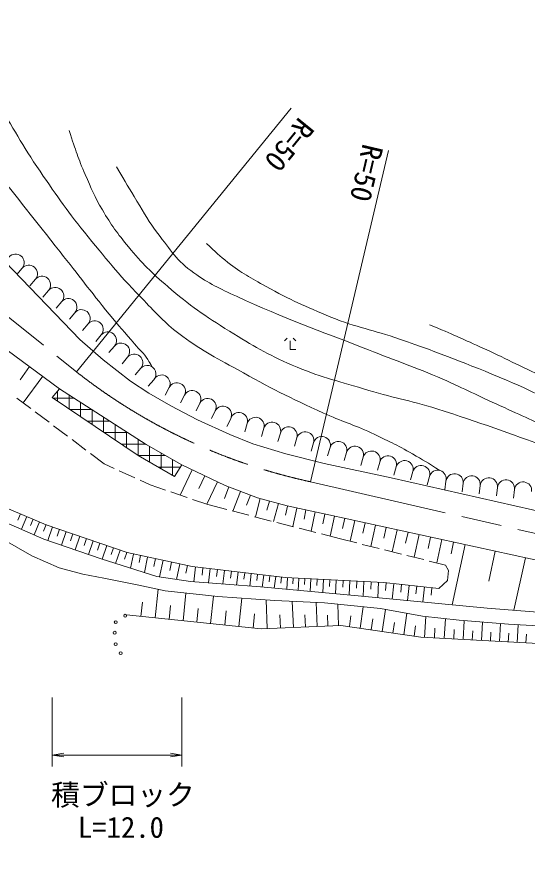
# Model space of a CAD drawing. Units: millimetres at full size, sheet at 1:1000; details may follow other scales. Extents: x 40000 to 680000, y 20000 to 380000.
# Drawn here: x 189297 to 233686, y 246200 to 319216 of the extents above; entities that cross this region are included whole.
import ezdxf
from ezdxf.enums import TextEntityAlignment as Align

# ---------------------------------------------------------------- set-up
doc = ezdxf.new("R2010")
doc.units = ezdxf.units.MM
doc.header["$LTSCALE"] = 1000
doc.linetypes.add('CHAIN', pattern=[18.5, 12, -1.5, 3.5, -1.5])
for name, color, linetype, lineweight in [('M-BGD', 7, 'Continuous', 13), ('M-BMK', 2, 'CHAIN', 13), ('M-STR-HTXT', 7, 'Continuous', 13)]:
    doc.layers.add(name, color=color, linetype=linetype, lineweight=lineweight)
doc.styles.add('ＭＳ ゴシック', font='')
doc.styles.get('ＭＳ ゴシック').set_extended_font_data('MS Gothic')

# ---------------------------------------------------------------- blocks, each defined once
blk = doc.blocks.new('open_arrow')
at = {"color": 0, "linetype": 'Continuous', "lineweight": -2}
blk.add_lwpolyline([(7.5, 1.25), (0, 0), (7.5, -1.25)], dxfattribs=at)

msp = doc.modelspace()

# ---------------------------------------------------------------- hatches: boundary and pattern name
at = {"layer": 'M-BGD'}
h = msp.add_hatch(dxfattribs=at)
h.set_pattern_fill('USER', color=256, style=0, pattern_type=2)
h.set_pattern_definition([(360, (199845, 281042), (0, 1000), []), (90, (199845, 281042), (-1000, 0), [])])
h.paths.add_polyline_path([(199845, 281042), (203023, 279242), (203654, 280239), (200554, 282000), (193016, 286868), (192383, 286089)])

# ---------------------------------------------------------------- linework, layer by layer
for p, q in [((189765, 297347), (189312, 296810)), ((190912, 296380), (190428, 295806)), ((192058, 295412), (191575, 294839)), ((193205, 294445), (192721, 293872)), ((194351, 293478), (193868, 292905)), ((195498, 292511), (195014, 291937)), ((196644, 291543), (196161, 290970)), ((212819, 291270), (212569, 291020)), ((213069, 290270), (213069, 291020)), ((213569, 291020), (213319, 291270)), ((197791, 290576), (197307, 290003)), ((213569, 290270), (213069, 290270)), ((198937, 289609), (198454, 289036)), ((190416, 288784), (189577, 287645)), ((200084, 288642), (199600, 288068)), ((191555, 287945), (189857, 285641)), ((201208, 287649), (200712, 287087)), ((202546, 286971), (202207, 286302)), ((203884, 286292), (203545, 285623)), ((189311, 286053), (190508, 285149)), ((205222, 285614), (204883, 284945)), ((190907, 284848), (192104, 283944)), ((206560, 284936), (206221, 284267)), ((207898, 284257), (207558, 283588)), ((192503, 283642), (193700, 282738)), ((209338, 283839), (209129, 283118)), ((210778, 283420), (210569, 282700)), ((212219, 283001), (212009, 282281)), ((213659, 282583), (213450, 281862)), ((194099, 282437), (195296, 281533)), ((215099, 282164), (214890, 281444)), ((195695, 281231), (196886, 280332)), ((216540, 281745), (216330, 281025)), ((217980, 281326), (217771, 280606)), ((219421, 280908), (219211, 280187)), ((220861, 280489), (220652, 279769)), ((196886, 280332), (197753, 279935)), ((198207, 279728), (199572, 279104)), ((204556, 279808), (203502, 277605)), ((222301, 280070), (222092, 279350)), ((223742, 279652), (223532, 278931)), ((205657, 279281), (205131, 278180)), ((225182, 279233), (224973, 278513)), ((200026, 278896), (200893, 278500)), ((200893, 278500), (202215, 278047)), ((206759, 278754), (205828, 276808)), ((207743, 278316), (207360, 277307)), ((226622, 278814), (226533, 278069)), ((228112, 278635), (228022, 277891)), ((229601, 278456), (229512, 277712)), ((231090, 278277), (231001, 277533)), ((202688, 277885), (204107, 277398)), ((208752, 277932), (208099, 276216)), ((209610, 277606), (209284, 276748)), ((232580, 278098), (232490, 277354)), ((204580, 277236), (205901, 276783)), ((205901, 276783), (207553, 276357)), ((210475, 277302), (210042, 275714)), ((211269, 277085), (211053, 276291)), ((212063, 276869), (211636, 275303)), ((208037, 276232), (209490, 275857)), ((212847, 276657), (212678, 275863)), ((213640, 276488), (213297, 274874)), ((214447, 276316), (214276, 275509)), ((215254, 276144), (214896, 274462)), ((189628, 275974), (189398, 275427)), ((190175, 275743), (189708, 274636)), ((190729, 275510), (190495, 274956)), ((191282, 275276), (190809, 274156)), ((209974, 275732), (211426, 275357)), ((216096, 275965), (215917, 275124)), ((216937, 275784), (216555, 274033)), ((217812, 275593), (217621, 274718)), ((218687, 275402), (218292, 273592)), ((191842, 275040), (191606, 274480)), ((192416, 274841), (192010, 273665)), ((193004, 274638), (192801, 274050)), ((211910, 275232), (213363, 274857)), ((213847, 274732), (215299, 274357)), ((219592, 275205), (219395, 274300)), ((220497, 275007), (220091, 273142)), ((221430, 274804), (221226, 273872)), ((222362, 274601), (221943, 272679)), ((193592, 274435), (193186, 273260)), ((194180, 274232), (193977, 273644)), ((194767, 274029), (194361, 272854)), ((195354, 273826), (195151, 273239)), ((215783, 274233), (217435, 273806)), ((223323, 274391), (223113, 273431)), ((224284, 274182), (223852, 272202)), ((225274, 273966), (225058, 272976)), ((195941, 273623), (195536, 272449)), ((196528, 273420), (196325, 272833)), ((197115, 273217), (196710, 272046)), ((217435, 273806), (218861, 273450)), ((219346, 273328), (220802, 272965)), ((226263, 273750), (225819, 271710)), ((227283, 273528), (227061, 272508)), ((228293, 273307), (227152, 268071)), ((197700, 273015), (197498, 272430)), ((198286, 272813), (197891, 271670)), ((198857, 272615), (198660, 272044)), ((199447, 272486), (199187, 271257)), ((200062, 272356), (199931, 271741)), ((221287, 272843), (222742, 272480)), ((223227, 272358), (224682, 271995)), ((230912, 272737), (230341, 270118)), ((200676, 272225), (200389, 270874)), ((201351, 272082), (201208, 271407)), ((202027, 271939), (201720, 270491)), ((202751, 271785), (202597, 271061)), ((203474, 271632), (203187, 270275)), ((225167, 271873), (226593, 271517)), ((233530, 272166), (232533, 267593)), ((204153, 271488), (204009, 270810)), ((204835, 271369), (204679, 270075)), ((205482, 271291), (205404, 270644)), ((206128, 271213), (205979, 269975)), ((206747, 271138), (206673, 270519)), ((207366, 271063), (207224, 269878)), ((207959, 270992), (207888, 270399)), ((208552, 270921), (208415, 269786)), ((209119, 270852), (209051, 270285)), ((209686, 270784), (209555, 269697)), ((210230, 270718), (210164, 270175)), ((210773, 270653), (210647, 269611)), ((211294, 270590), (211231, 270069)), ((211814, 270527), (211693, 269516)), ((212320, 270466), (212259, 269961)), ((212827, 270419), (212777, 269417)), ((213328, 270394), (213303, 269893)), ((213829, 270369), (213777, 269326)), ((214350, 270343), (214324, 269822)), ((214872, 270317), (214817, 269232)), ((215414, 270290), (215387, 269747)), ((215957, 270263), (215900, 269133)), ((216521, 270234), (216493, 269670)), ((217086, 270206), (217027, 269031)), ((217674, 270177), (217644, 269589)), ((218261, 270147), (218200, 268924)), ((218873, 270117), (218842, 269505)), ((219485, 270086), (219421, 268811)), ((220122, 270054), (220090, 269417)), ((220760, 270023), (220693, 268689)), ((221425, 269977), (221354, 269313)), ((222089, 269905), (221945, 268569)), ((222757, 269833), (222685, 269165)), ((223425, 269761), (223282, 268441)), ((224085, 269690), (224014, 269030)), ((224745, 269619), (224604, 268315)), ((225397, 269549), (225327, 268897))]:
    msp.add_line(p, q, dxfattribs=at)
for points in [[(171711, 311012), (173102, 310524), (174691, 309839), (176187, 309028), (178368, 307574), (179895, 306297), (181203, 305082), (184607, 301694), (192622, 293375), (194788, 291147), (196813, 289386), (199181, 287533), (200786, 286473), (202686, 285367), (205007, 284168), (207812, 282890), (209837, 282064), (212703, 281208), (216037, 280351), (221848, 279105), (240299, 274949)], [(150669, 302566), (152958, 303052), (155219, 303167), (156650, 303081), (158453, 302737), (160228, 302222), (161945, 301364), (163547, 300162), (165122, 298702), (166724, 296641), (173149, 287054), (175940, 283362), (178258, 280657), (179417, 279670), (181778, 278339), (185942, 276279), (191652, 273789), (196632, 272071), (201483, 270526), (204402, 270097), (210498, 269624), (218998, 268852), (230203, 267778), (239390, 267049)], [(226593, 271517), (226851, 271059), (226765, 270172), (225992, 269485), (221213, 270000), (212627, 270429), (204556, 271402), (198889, 272604), (191849, 275037), (183979, 278357), (179285, 281448), (177253, 283594), (172416, 290892), (166578, 300194)], [(178002, 297931), (193016, 286868), (192383, 286089), (199845, 281042), (203023, 279242), (203654, 280239), (200554, 282000), (193016, 286868)], [(203654, 280239), (207416, 278440), (210244, 277365), (212814, 276664), (216436, 275893), (241942, 270331), (264025, 265074), (290033, 258203), (294415, 257257), (298165, 256731), (301425, 256661), (303809, 256766), (306379, 257000)], [(186892, 274446), (190612, 272328), (192988, 271298), (195048, 270725), (196880, 270382), (199771, 269809), (202203, 269294), (206782, 268779), (211734, 268436), (216055, 268235), (220921, 267749), (224584, 267090), (227761, 266718), (232054, 266375), (241269, 265860)], [(268505, 246200), (267475, 249663), (265500, 253041), (260978, 257605), (256299, 261083), (253980, 262414), (251576, 263616), (247326, 264131), (234662, 264689), (224445, 265247), (217490, 266277), (210536, 265977), (198829, 267188)]]:
    msp.add_lwpolyline(points, dxfattribs=at)
for centre in [(198726, 267118), (197900, 266553), (197810, 265640), (197895, 264644), (198330, 263866)]:
    msp.add_circle(centre, 125, dxfattribs=at)
for centre, start, end in [((189192, 297831), 319.8464, 139.8464), ((190339, 296863), 319.8464, 139.8464), ((191485, 295896), 319.8464, 139.8464), ((192632, 294929), 319.8464, 139.8464), ((193778, 293962), 319.8464, 139.8464), ((194925, 292994), 319.8464, 139.8464), ((196071, 292027), 319.8464, 139.8464), ((197217, 291060), 319.8464, 139.8464), ((198364, 290092), 319.8464, 139.8464), ((199510, 289125), 319.8464, 139.8464), ((200646, 288145), 318.57032, 138.57032), ((201877, 287310), 333.11325, 153.11325), ((203215, 286632), 333.11325, 153.11325), ((204553, 285953), 333.11325, 153.11325), ((205891, 285275), 333.11325, 153.11325), ((207229, 284597), 333.11325, 153.11325), ((208618, 284048), 343.79115, 163.79115), ((210058, 283629), 343.79115, 163.79115), ((211499, 283211), 343.79115, 163.79115), ((212939, 282792), 343.79115, 163.79115), ((214379, 282373), 343.79115, 163.79115), ((215820, 281954), 343.79115, 163.79115), ((217260, 281536), 343.79115, 163.79115), ((218700, 281117), 343.79115, 163.79115), ((220141, 280698), 343.79115, 163.79115), ((221581, 280280), 343.79115, 163.79115), ((223022, 279861), 343.79115, 163.79115), ((224462, 279442), 343.79115, 163.79115), ((225902, 279023), 343.79115, 163.79115), ((227367, 278725), 353.14873, 173.14873), ((228856, 278546), 353.14873, 173.14873), ((230346, 278367), 353.14873, 173.14873), ((231835, 278188), 353.14873, 173.14873), ((233324, 278009), 353.14873, 173.14873)]:
    msp.add_arc(centre, 750, start, end, dxfattribs=at)
for points, knots in [([(93622, 327873), (94754, 327185), (95056, 327009), (95984, 326471), (97595, 325539), (98443, 324894), (100163, 324182), (101757, 323521), (102682, 323223), (104341, 322751), (106856, 322035), (108293, 321720), (110867, 321262), (113713, 320757), (115337, 320623), (118222, 320433), (121245, 320233), (122949, 320237), (125978, 320318), (129159, 320403), (130930, 320686), (134106, 320890), (137358, 321100), (139176, 321319), (142434, 321377), (145510, 321432), (147231, 321239), (150305, 321119), (154643, 320951), (157069, 320737), (161409, 320604), (164818, 320500), (166736, 320699), (170138, 320461), (173042, 320258), (174725, 320387), (177551, 319688), (179202, 319280), (180151, 319016), (181643, 318200), (182799, 317568), (183411, 317108), (184334, 316168), (185791, 314685), (186320, 313600), (187482, 311875), (189053, 309542), (189726, 308099), (191317, 305779), (192877, 303504), (193754, 302224), (195495, 300084), (197315, 297847), (198347, 296596), (200361, 294532), (201498, 293365), (202097, 292655), (203394, 291670), (205257, 290255), (206445, 289660), (208489, 288522), (211345, 286930), (212983, 286100), (215958, 284744), (217554, 284016), (218522, 283776), (220108, 283027), (221536, 282351), (222343, 281980), (223714, 281195), (224654, 280657), (224972, 280466), (226080, 279752)], [0, 0, 0, 0, 1, 1, 1, 2, 2, 2, 3, 3, 3, 4, 4, 4, 5, 5, 5, 6, 6, 6, 7, 7, 7, 8, 8, 8, 9, 9, 9, 10, 10, 10, 11, 11, 11, 12, 12, 12, 13, 13, 13, 14, 14, 14, 15, 15, 15, 16, 16, 16, 17, 17, 17, 18, 18, 18, 19, 19, 19, 20, 20, 20, 21, 21, 21, 22, 22, 22, 23, 23, 23, 24, 24, 24, 24]), ([(92148, 325244), (95370, 323339), (96257, 322762), (99016, 321410), (100615, 320626), (101468, 320066), (103156, 319502), (105155, 318834), (106333, 318635), (108403, 318242), (110694, 317808), (112006, 317720), (114328, 317508), (117450, 317223), (119206, 317093), (122341, 317050), (125371, 317008), (127070, 317056), (130097, 317193), (133735, 317358), (135759, 317706), (139399, 317823), (142170, 317912), (143727, 317849), (146496, 317708), (150273, 317516), (152372, 317178), (156141, 316878), (161002, 316492), (163740, 316453), (168591, 315962), (171460, 315672), (173120, 315746), (175917, 315046), (177454, 314662), (178321, 314380), (179724, 313644), (181585, 312667), (182430, 311766), (183960, 310324), (185460, 308910), (185947, 307795), (187222, 306174), (189502, 303278), (190778, 301655), (193061, 298762), (194728, 296648), (195636, 295442), (197334, 293353), (198175, 292319), (198686, 291774), (199548, 290758), (199996, 290229), (200320, 289987), (200693, 289403), (200846, 289162), (200907, 289072), (201060, 288771)], [0, 0, 0, 0, 1, 1, 1, 2, 2, 2, 3, 3, 3, 4, 4, 4, 5, 5, 5, 6, 6, 6, 7, 7, 7, 8, 8, 8, 9, 9, 9, 10, 10, 10, 11, 11, 11, 12, 12, 12, 13, 13, 13, 14, 14, 14, 15, 15, 15, 16, 16, 16, 17, 17, 17, 18, 18, 18, 19, 19, 19, 19]), ([(193852, 309318), (194454, 307488), (194618, 306950), (195250, 305488), (195779, 304264), (196061, 303565), (196738, 302416), (197522, 301087), (198041, 300385), (199018, 299192), (200216, 297730), (200993, 296991), (202424, 295757), (204389, 294064), (205599, 293230), (207805, 291865), (209859, 290594), (211023, 289873), (213242, 288917), (215590, 287906), (217009, 287606), (219453, 286857), (221924, 286099), (223365, 285872), (225835, 285111), (229740, 283907), (231856, 283013), (235737, 281734), (240052, 280311), (242481, 279544), (246842, 278271), (252908, 276499), (256378, 275763), (262440, 273978), (266529, 272773), (268761, 271906), (272829, 270629), (278054, 268989), (281088, 268387), (286223, 266479), (288095, 265784), (289068, 265205), (290916, 264447), (292242, 263904), (292960, 263505), (294351, 263159), (295754, 262810), (296572, 262737), (298014, 262616), (299506, 262490), (300363, 262675), (301843, 262450), (302378, 262369), (302746, 262441), (303191, 262132), (303443, 261958), (303559, 261851), (303754, 261586)], [0, 0, 0, 0, 1, 1, 1, 2, 2, 2, 3, 3, 3, 4, 4, 4, 5, 5, 5, 6, 6, 6, 7, 7, 7, 8, 8, 8, 9, 9, 9, 10, 10, 10, 11, 11, 11, 12, 12, 12, 13, 13, 13, 14, 14, 14, 15, 15, 15, 16, 16, 16, 17, 17, 17, 18, 18, 18, 19, 19, 19, 19]), ([(197974, 306155), (198815, 304710), (199036, 304329), (199749, 303178), (200435, 302071), (200753, 301402), (201552, 300373), (202669, 298937), (203211, 297985), (204700, 296939), (206047, 295993), (206898, 295599), (208392, 294907), (212783, 292874), (215374, 292036), (219869, 290242), (222390, 289236), (223845, 288775), (226337, 287695), (228315, 286838), (229379, 286260), (231345, 285377), (233281, 284507), (234343, 283960), (236325, 283202), (239161, 282116), (240799, 281639), (243709, 280769), (246753, 279858), (248521, 279571), (251579, 278708), (254677, 277834), (256410, 277335), (259478, 276361), (264711, 274702), (267579, 273580), (272786, 271840), (277128, 270389), (279581, 269637), (283920, 268176), (286998, 267139), (288672, 266399), (291790, 265486), (293533, 264975), (294506, 264597), (296312, 264398), (298434, 264165), (299648, 264201), (301778, 264341), (304129, 264496), (305428, 264784), (307750, 265181), (309616, 265499), (310233, 265620), (312509, 266095)], [0, 0, 0, 0, 1, 1, 1, 2, 2, 2, 3, 3, 3, 4, 4, 4, 5, 5, 5, 6, 6, 6, 7, 7, 7, 8, 8, 8, 9, 9, 9, 10, 10, 10, 11, 11, 11, 12, 12, 12, 13, 13, 13, 14, 14, 14, 15, 15, 15, 16, 16, 16, 17, 17, 17, 18, 18, 18, 18]), ([(205792, 299510), (206612, 298696), (206891, 298457), (207653, 297850), (208851, 296896), (209635, 296508), (210973, 295761), (213099, 294574), (214361, 294031), (216611, 293099), (218878, 292161), (220276, 291992), (222592, 291182), (226266, 289896), (228300, 289100), (231894, 287604), (234743, 286418), (236217, 285473), (239077, 284313), (241911, 283163), (243521, 282550), (246461, 281709), (249882, 280730), (251894, 280560), (255343, 279686), (258350, 278925), (260001, 278374), (262975, 277492), (266984, 276303), (269203, 275548), (273211, 274353), (277225, 273157), (279486, 272525), (283514, 271377), (287020, 270378), (288965, 269746), (292501, 268858), (295085, 268210), (296540, 267855), (299169, 267427), (301271, 267086), (302002, 266997), (304578, 266740)], [0, 0, 0, 0, 1, 1, 1, 2, 2, 2, 3, 3, 3, 4, 4, 4, 5, 5, 5, 6, 6, 6, 7, 7, 7, 8, 8, 8, 9, 9, 9, 10, 10, 10, 11, 11, 11, 12, 12, 12, 13, 13, 13, 14, 14, 14, 14]), ([(225199, 292432), (227322, 291527), (227877, 291284), (229578, 290515), (231787, 289515), (232981, 288861), (235187, 287853), (237405, 286840), (238628, 286217), (240911, 285363), (243461, 284409), (244945, 284031), (247551, 283245), (249912, 282533), (251232, 282120), (253618, 281499), (256576, 280730), (258269, 280447), (261231, 279696), (263829, 279038), (265258, 278572), (267842, 277865), (271507, 276861), (273550, 276262), (277230, 275317), (279872, 274639), (281347, 274236), (284013, 273658), (286615, 273093), (288091, 272829), (290738, 272541), (291818, 272424), (292428, 272403), (293514, 272370), (295067, 272322), (295943, 272218), (297492, 272341), (299379, 272491), (300402, 272848), (302272, 273142), (303599, 273352), (304339, 273514), (305678, 273629), (307805, 273811), (309016, 273487), (311144, 273658), (312839, 273793), (313791, 273882), (315466, 274173), (319013, 274789), (320980, 275249), (324481, 276090), (326972, 276689), (328368, 277027), (330834, 277722), (333922, 278591), (335593, 279290), (338705, 280068), (340970, 280635), (342259, 280891), (344572, 281213), (346940, 281543), (348282, 281615), (350668, 281757), (354653, 281994), (356900, 281802), (360885, 282043), (364415, 282256), (366391, 282440), (369900, 282873), (372148, 283150), (373435, 283211), (375624, 283789), (377589, 284308), (378621, 284843), (380461, 285706), (382509, 286667), (383605, 287319), (385527, 288511), (388008, 290051), (388817, 290740), (391566, 292919)], [0, 0, 0, 0, 1, 1, 1, 2, 2, 2, 3, 3, 3, 4, 4, 4, 5, 5, 5, 6, 6, 6, 7, 7, 7, 8, 8, 8, 9, 9, 9, 10, 10, 10, 11, 11, 11, 12, 12, 12, 13, 13, 13, 14, 14, 14, 15, 15, 15, 16, 16, 16, 17, 17, 17, 18, 18, 18, 19, 19, 19, 20, 20, 20, 21, 21, 21, 22, 22, 22, 23, 23, 23, 24, 24, 24, 25, 25, 25, 26, 26, 26, 27, 27, 27, 27])]:
    msp.add_open_spline(points, degree=3, knots=knots, dxfattribs=at)
at = {"layer": 'M-BMK'}
msp.add_line((214849, 278770), (241614, 272614), dxfattribs=at)
msp.add_lwpolyline([(175871, 302951), (182245, 298148), (194485, 288332)], dxfattribs=at)
msp.add_arc((225372, 327650), 50000, 231.84768, 257.84968, dxfattribs=at)
at = {"layer": 'M-STR-HTXT'}
for p, q in [((194485, 288332), (213165, 311282)), ((214849, 278770), (221632, 307574)), ((201342, 266928), (201600, 269422)), ((203755, 266679), (204005, 269091)), ((206147, 266431), (206394, 268823)), ((200095, 267057), (200224, 268304)), ((202549, 266803), (202673, 268010)), ((208605, 266177), (208859, 268635)), ((211084, 266000), (210977, 268488)), ((213351, 266098), (213253, 268365)), ((215431, 266188), (215341, 268268)), ((217283, 266268), (217203, 268120)), ((204951, 266555), (205075, 267751)), ((207376, 266304), (207503, 267533)), ((209843, 266048), (209972, 267287)), ((219152, 266031), (219428, 267898)), ((221075, 265746), (221360, 267670)), ((222942, 265470), (223218, 267336)), ((212217, 266049), (212168, 267183)), ((214391, 266143), (214346, 267183)), ((216357, 266228), (216317, 267154)), ((218218, 266169), (218357, 267103)), ((220114, 265889), (220256, 266850)), ((222008, 265608), (222147, 266541)), ((224756, 265230), (224856, 267059)), ((226478, 265136), (226572, 266858)), ((228114, 265047), (228203, 266683)), ((229710, 264959), (229797, 266555)), ((223847, 265335), (223982, 266241)), ((225617, 265183), (225664, 266044)), ((227296, 265091), (227341, 265909)), ((228912, 265003), (228956, 265801)), ((231267, 264874), (231352, 266431)), ((232805, 264790), (232889, 266328)), ((230489, 264917), (230531, 265695)), ((232036, 264832), (232078, 265601)), ((233573, 264748), (233615, 265516)), ((192383, 260000), (192383, 254000)), ((203654, 260000), (203654, 254000)), ((192383, 255000), (203654, 255000))]:
    msp.add_line(p, q, dxfattribs=at)

# ---------------------------------------------------------------- block references
at = {"layer": 'M-STR-HTXT', "xscale": 133, "yscale": 133}
msp.add_blockref('open_arrow', (192383, 255000), dxfattribs=at)
at = {"layer": 'M-STR-HTXT', "xscale": 133, "yscale": 133, "rotation": 180}
msp.add_blockref('open_arrow', (203654, 255000), dxfattribs=at)

# ---------------------------------------------------------------- texts
at = {"layer": 'M-STR-HTXT', "style": 'ＭＳ ゴシック'}
for rotation, p in [(230.857, (213439, 310922)), (256.748, (218862, 308380))]:
    msp.add_text('R=50', height=1833, rotation=rotation, dxfattribs=at).set_placement(p, align=Align.BOTTOM_LEFT)
msp.add_text('積ブロック', height=1833, dxfattribs=at).set_placement((198528, 251543), align=Align.MIDDLE_CENTER)
msp.add_text('L=12.0', height=1833, dxfattribs=at).set_placement((198352, 247250), align=Align.BOTTOM_CENTER)

doc.saveas('drawing.dxf')
